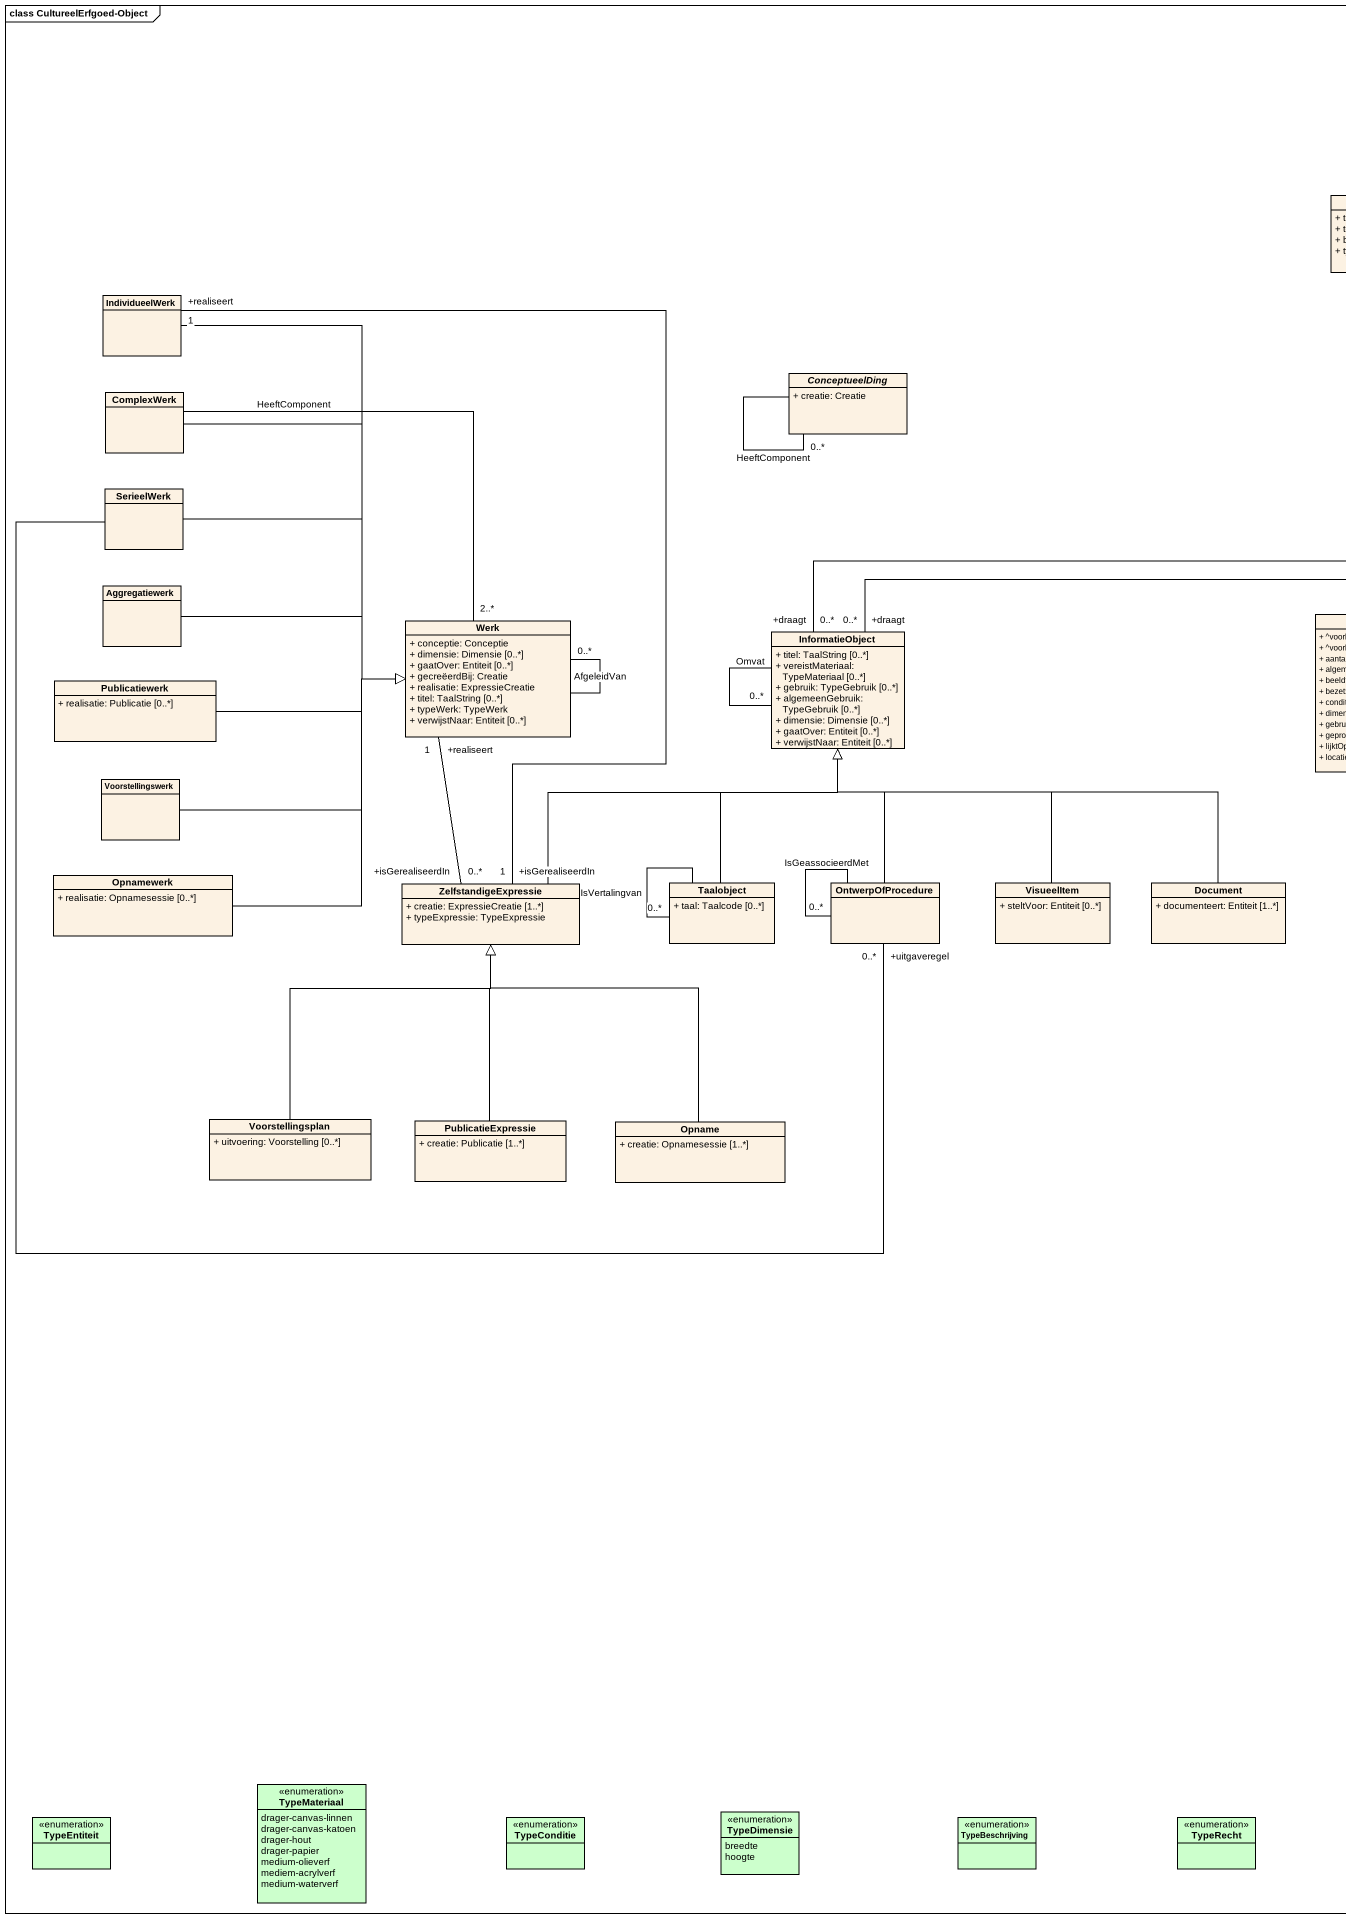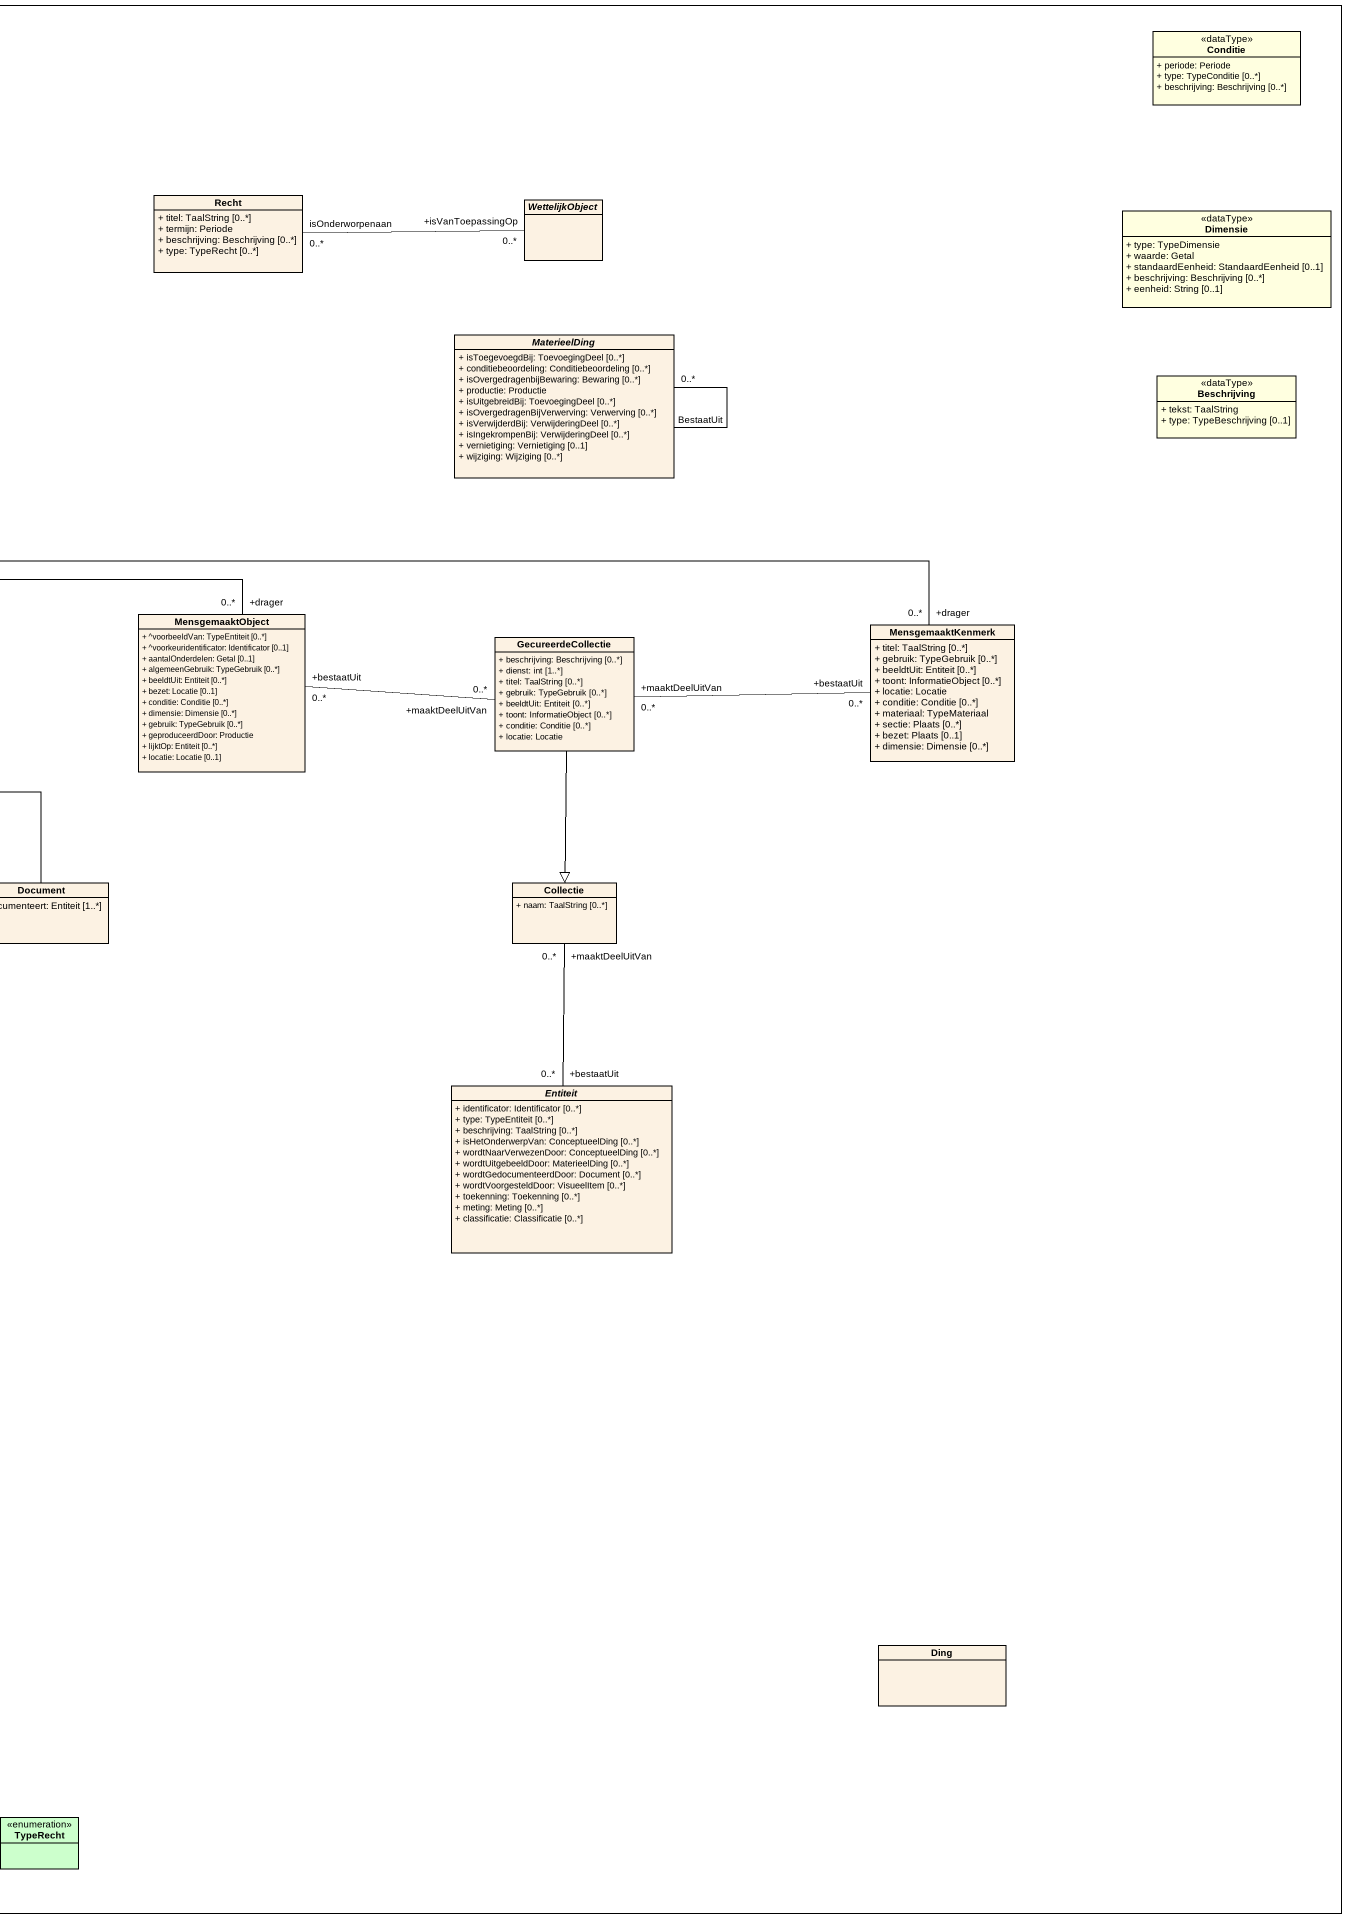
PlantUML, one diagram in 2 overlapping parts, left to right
@startuml
mainframe class CultureelErfgoed-Object
hide circle
hide empty members
skinparam classAttributeIconSize 0
class Conditie <<dataType>> #FFFFE0 {
  + periode: Periode
  + type: TypeConditie [0..*]
  + beschrijving: Beschrijving [0..*]
}
class Recht {
  + titel: TaalString [0..*]
  + termijn: Periode
  + beschrijving: Beschrijving [0..*]
  + type: TypeRecht [0..*]
}
abstract class WettelijkObject
class Dimensie <<dataType>> #FFFFE0 {
  + type: TypeDimensie
  + waarde: Getal
  + standaardEenheid: StandaardEenheid [0..1]
  + beschrijving: Beschrijving [0..*]
  + eenheid: String [0..1]
}
class IndividueelWerk
abstract class MaterieelDing {
  + isToegevoegdBij: ToevoegingDeel [0..*]
  + conditiebeoordeling: Conditiebeoordeling [0..*]
  + isOvergedragenbijBewaring: Bewaring [0..*]
  + productie: Productie
  + isUitgebreidBij: ToevoegingDeel [0..*]
  + isOvergedragenBijVerwerving: Verwerving [0..*]
  + isVerwijderdBij: VerwijderingDeel [0..*]
  + isIngekrompenBij: VerwijderingDeel [0..*]
  + vernietiging: Vernietiging [0..1]
  + wijziging: Wijziging [0..*]
}
class ComplexWerk
abstract class ConceptueelDing {
  + creatie: Creatie
}
class Beschrijving <<dataType>> #FFFFE0 {
  + tekst: TaalString
  + type: TypeBeschrijving [0..1]
}
class SerieelWerk
class Aggregatiewerk
class Werk {
  + conceptie: Conceptie
  + dimensie: Dimensie [0..*]
  + gaatOver: Entiteit [0..*]
  + gecreëerdBij: Creatie
  + realisatie: ExpressieCreatie
  + titel: TaalString [0..*]
  + typeWerk: TypeWerk
  + verwijstNaar: Entiteit [0..*]
}
class InformatieObject {
  + titel: TaalString [0..*]
  + vereistMateriaal: TypeMateriaal [0..*]
  + gebruik: TypeGebruik [0..*]
  + algemeenGebruik: TypeGebruik [0..*]
  + dimensie: Dimensie [0..*]
  + gaatOver: Entiteit [0..*]
  + verwijstNaar: Entiteit [0..*]
}
class MensgemaaktObject {
  + ^voorbeeldVan: TypeEntiteit [0..*]
  + ^voorkeuridentificator: Identificator [0..1]
  + aantalOnderdelen: Getal [0..1]
  + algemeenGebruik: TypeGebruik [0..*]
  + beeldtUit: Entiteit [0..*]
  + bezet: Locatie [0..1]
  + conditie: Conditie [0..*]
  + dimensie: Dimensie [0..*]
  + gebruik: TypeGebruik [0..*]
  + geproduceerdDoor: Productie
  + lijktOp: Entiteit [0..*]
  + locatie: Locatie [0..1]
}
class GecureerdeCollectie {
  + beschrijving: Beschrijving [0..*]
  + dienst: int [1..*]
  + titel: TaalString [0..*]
  + gebruik: TypeGebruik [0..*]
  + beeldtUit: Entiteit [0..*]
  + toont: InformatieObject [0..*]
  + conditie: Conditie [0..*]
  + locatie: Locatie
}
class MensgemaaktKenmerk {
  + titel: TaalString [0..*]
  + gebruik: TypeGebruik [0..*]
  + beeldtUit: Entiteit [0..*]
  + toont: InformatieObject [0..*]
  + locatie: Locatie
  + conditie: Conditie [0..*]
  + materiaal: TypeMateriaal
  + sectie: Plaats [0..*]
  + bezet: Plaats [0..1]
  + dimensie: Dimensie [0..*]
}
class Publicatiewerk {
  + realisatie: Publicatie [0..*]
}
class Voorstellingswerk
class Opnamewerk {
  + realisatie: Opnamesessie [0..*]
}
class ZelfstandigeExpressie {
  + creatie: ExpressieCreatie [1..*]
  + typeExpressie: TypeExpressie
}
class Taalobject {
  + taal: Taalcode [0..*]
}
class OntwerpOfProcedure
class VisueelItem {
  + steltVoor: Entiteit [0..*]
}
class Document {
  + documenteert: Entiteit [1..*]
}
class Collectie {
  + naam: TaalString [0..*]
}
abstract class Entiteit {
  + identificator: Identificator [0..*]
  + type: TypeEntiteit [0..*]
  + beschrijving: TaalString [0..*]
  + isHetOnderwerpVan: ConceptueelDing [0..*]
  + wordtNaarVerwezenDoor: ConceptueelDing [0..*]
  + wordtUitgebeeldDoor: MaterieelDing [0..*]
  + wordtGedocumenteerdDoor: Document [0..*]
  + wordtVoorgesteldDoor: VisueelItem [0..*]
  + toekenning: Toekenning [0..*]
  + meting: Meting [0..*]
  + classificatie: Classificatie [0..*]
}
class Voorstellingsplan {
  + uitvoering: Voorstelling [0..*]
}
class PublicatieExpressie {
  + creatie: Publicatie [1..*]
}
class Opname {
  + creatie: Opnamesessie [1..*]
}
class Ding
enum TypeMateriaal #CCFFCC {
  drager-canvas-linnen
  drager-canvas-katoen
  drager-hout
  drager-papier
  medium-olieverf
  mediem-acrylverf
  medium-waterverf
}
enum TypeDimensie #CCFFCC {
  breedte
  hoogte
}
enum TypeEntiteit #CCFFCC
enum TypeConditie #CCFFCC
enum TypeBeschrijving #CCFFCC
enum TypeRecht #CCFFCC
WettelijkObject "+isVanToepassingOp\n0..*" -left- "isOnderworpenaan\n0..*" Recht
IndividueelWerk --|> Werk
IndividueelWerk "+realiseert\n1" -- "+isGerealiseerdIn\n1" ZelfstandigeExpressie
MaterieelDing -- "0..*" MaterieelDing : BestaatUit
ComplexWerk -- "2..*" Werk : HeeftComponent
ComplexWerk --|> Werk
ConceptueelDing -- "0..*" ConceptueelDing : HeeftComponent
SerieelWerk -right-|> Werk
SerieelWerk -right- "+uitgaveregel\n0..*" OntwerpOfProcedure
Aggregatiewerk -right-|> Werk
Werk -- "0..*" Werk : AfgeleidVan
Werk "+realiseert\n1" -- "+isGerealiseerdIn\n0..*" ZelfstandigeExpressie
InformatieObject -- "0..*" InformatieObject : Omvat
MensgemaaktObject "+drager\n0..*" -left- "+draagt\n0..*" InformatieObject
GecureerdeCollectie "+maaktDeelUitVan\n0..*" -left- "+bestaatUit\n0..*" MensgemaaktObject
GecureerdeCollectie --|> Collectie
MensgemaaktKenmerk "+drager\n0..*" -left- "+draagt\n0..*" InformatieObject
MensgemaaktKenmerk "+bestaatUit\n0..*" -left- "+maaktDeelUitVan\n0..*" GecureerdeCollectie
Publicatiewerk -right-|> Werk
Voorstellingswerk -right-|> Werk
Opnamewerk -up-|> Werk
ZelfstandigeExpressie -up-|> InformatieObject
Taalobject -up-|> InformatieObject
Taalobject -- "0..*" Taalobject : IsVertalingvan
OntwerpOfProcedure -up-|> InformatieObject
OntwerpOfProcedure -- "0..*" OntwerpOfProcedure : IsGeassocieerdMet
VisueelItem -up-|> InformatieObject
Document -left-|> InformatieObject
Collectie "+maaktDeelUitVan\n0..*" -- "+bestaatUit\n0..*" Entiteit
Voorstellingsplan -up-|> ZelfstandigeExpressie
PublicatieExpressie -up-|> ZelfstandigeExpressie
Opname -up-|> ZelfstandigeExpressie
@enduml
